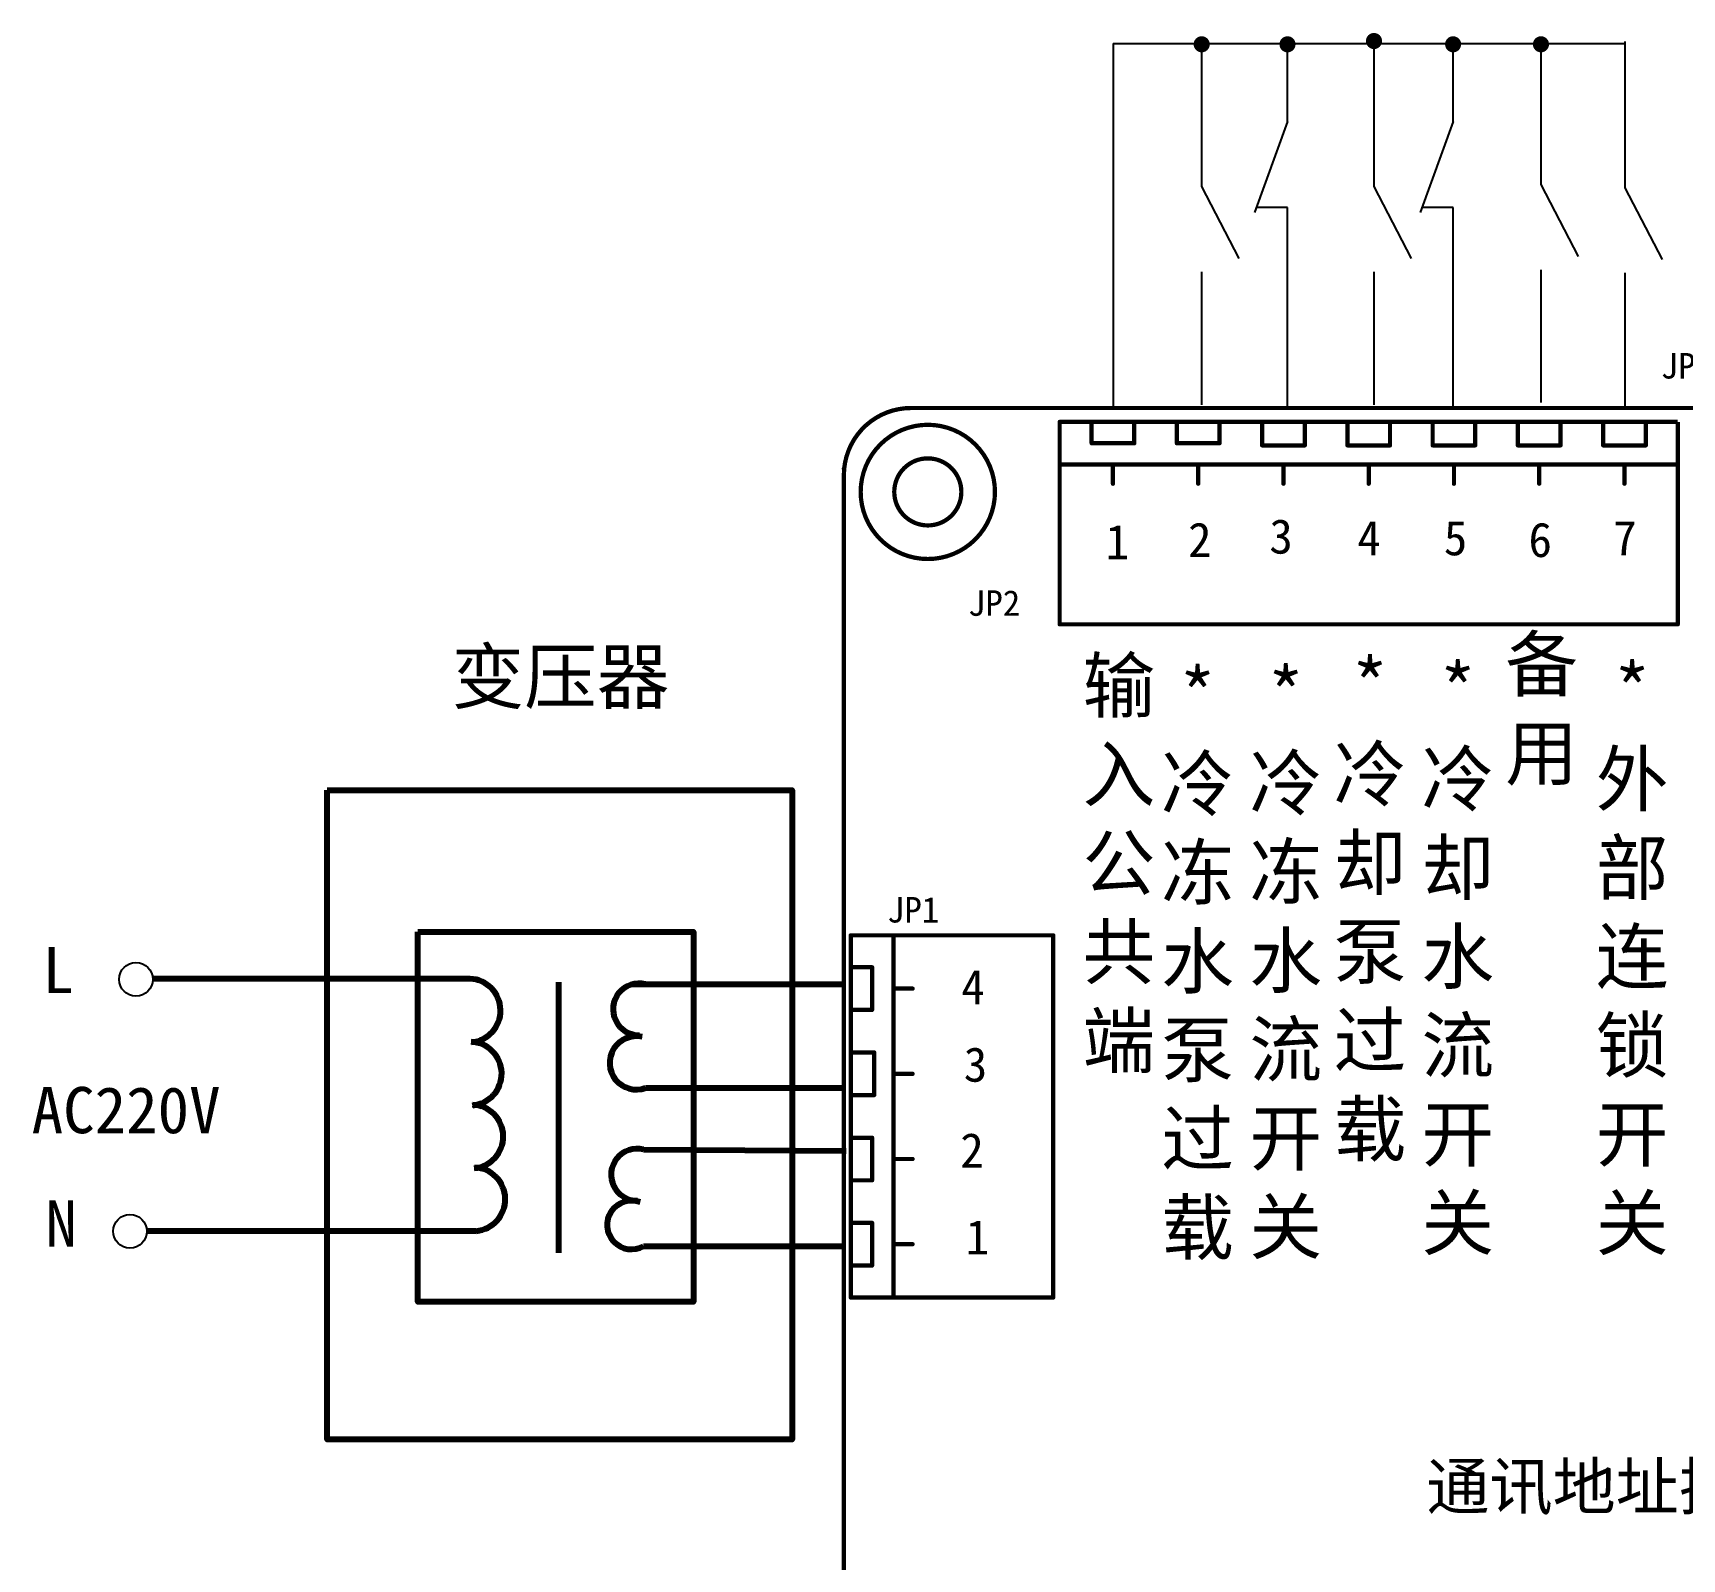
# Model space of a CAD drawing. Extents: x -2.1 to 11.9, y 28.1 to 36.9.
# Drawn here: x -2.066 to 1.802, y 33.184 to 36.766 of the extents above; entities that cross this region are included whole.
import ezdxf

# ---------------------------------------------------------------- set-up
doc = ezdxf.new("R2010")
doc.units = 0
doc.header["$MEASUREMENT"] = 0
doc.layers.get('0').update_dxf_attribs({"linetype": 'CONTINUOUS'})
for name, color, linetype in [('BOTTOMSOLDER', 250, 'CONTINUOUS'), ('instruction', 7, 'CONTINUOUS'), ('KEEPOUTLAYER', 250, 'CONTINUOUS'), ('MECHANICAL1', 251, 'CONTINUOUS'), ('TOPOVERLAY', 250, 'CONTINUOUS')]:
    doc.layers.add(name, color=color, linetype=linetype)

# ---------------------------------------------------------------- blocks, each defined once
blk = doc.blocks.new('常闭2')
at = {"color": 0}
for p, q in [((1.282, 7.788), (1.282, 5.041)), ((1.282, 1.901), (2.485, 5.214)), ((1.282, 5.041), (2.422, 5.041)), ((1.282, 1.901), (1.282, -0.934))]:
    blk.add_line(p, q, dxfattribs=at)

msp = doc.modelspace()

# ---------------------------------------------------------------- hatches: boundary and pattern name
h = msp.add_hatch(color=256)
edge = h.paths.add_edge_path()
edge.add_arc((0.6752, 36.7391), 0.0189, 180, 540)
h = msp.add_hatch(color=256)
edge = h.paths.add_edge_path()
edge.add_arc((0.8765, 36.7391), 0.0189, 180, 540)
h = msp.add_hatch(color=256)
edge = h.paths.add_edge_path()
edge.add_arc((1.0794, 36.7468), 0.0189, 180, 540)
h = msp.add_hatch(color=256)
edge = h.paths.add_edge_path()
edge.add_arc((1.265, 36.7391), 0.0189, 180, 540)
h = msp.add_hatch(color=256)
edge = h.paths.add_edge_path()
edge.add_arc((1.4711, 36.7391), 0.0189, 180, 540)

# ---------------------------------------------------------------- linework, layer by layer
at = {"layer": 'BOTTOMSOLDER', "color": 0, "linetype": 'Continuous'}
for p, q in [((1.471, 36.7533), (1.471, 36.4099)), ((0.4677, 36.7407), (0.4677, 35.8854)), ((0.4677, 36.7407), (1.6679, 36.7407)), ((0.675, 36.7484), (0.675, 36.405)), ((1.0793, 36.7484), (1.0793, 36.405)), ((1.6679, 36.7456), (1.6679, 36.4022)), ((0.675, 36.405), (0.675, 36.405)), ((0.675, 36.405), (0.7625, 36.2364)), ((1.0793, 36.405), (1.1667, 36.2364)), ((1.0793, 36.405), (1.0793, 36.405)), ((1.471, 36.4099), (1.5584, 36.2414)), ((1.471, 36.4099), (1.471, 36.4099)), ((1.6679, 36.4022), (1.7554, 36.2337)), ((0.7625, 36.2364), (0.7625, 36.2364)), ((1.1667, 36.2364), (1.1667, 36.2364)), ((1.471, 36.2101), (1.471, 35.898)), ((1.5584, 36.2414), (1.5584, 36.2414)), ((0.675, 36.2052), (0.675, 35.893)), ((1.0793, 36.2052), (1.0793, 35.893)), ((1.6679, 36.2024), (1.6679, 35.8903))]:
    msp.add_line(p, q, dxfattribs=at)
at = {"layer": 'BOTTOMSOLDER', "color": 0, "linetype": 'Continuous', "lineweight": 80}
for p, q in [((-1.784, 34.5457), (-1.784, 34.5457)), ((-1.0413, 34.5457), (-1.784, 34.5457)), ((-0.834, 34.5379), (-0.834, 33.9023)), ((-0.66, 34.5329), (-0.1642, 34.5329)), ((-0.6296, 34.2897), (-0.1642, 34.2897)), ((-0.6342, 34.1447), (-0.159, 34.1419)), ((-1.0271, 33.9537), (-1.7999, 33.9537)), ((-0.6342, 33.9183), (-0.167, 33.9183))]:
    msp.add_line(p, q, dxfattribs=at)
for points in [[(-1.3764, 34.9886), (-0.2856, 34.9886), (-0.2856, 33.4644), (-1.3764, 33.4644)], [(-1.1638, 34.6561), (-0.5167, 34.6561), (-0.5167, 33.7877), (-1.1638, 33.7877)]]:
    msp.add_lwpolyline(points, close=True, dxfattribs=at)
at = {"layer": 'BOTTOMSOLDER', "color": 0, "linetype": 'Continuous'}
for centre in [(-1.8249, 34.5444), (-1.8389, 33.9531)]:
    msp.add_circle(centre, 0.0395, dxfattribs=at)
at = {"layer": 'BOTTOMSOLDER', "color": 0, "linetype": 'Continuous', "lineweight": 80}
for centre, radius, start, end in [((-1.0443, 34.4711), 0.0747, 274.7493, 87.719), ((-0.6448, 34.4741), 0.0608, 75.508, 271.1748), ((-1.0416, 34.323), 0.0747, 274.7493, 87.719), ((-0.6512, 34.3483), 0.0625, 77.2834, 290.2157), ((-1.038, 34.1753), 0.0747, 274.7493, 87.719), ((-0.6494, 34.0858), 0.0608, 75.508, 271.1748), ((-1.0333, 34.0281), 0.0747, 274.7493, 87.719), ((-0.6625, 33.9678), 0.057, 69.0435, 299.6845)]:
    msp.add_arc(centre, radius, start, end, dxfattribs=at)
at = {"layer": 'instruction', "color": 0}
for p, q in [((0.8764, 35.8854), (0.8764, 36.1787)), ((1.2649, 35.8854), (1.2649, 36.1787))]:
    msp.add_line(p, q, dxfattribs=at)
at = {"layer": 'KEEPOUTLAYER', "color": 0, "const_width": 0.01}
msp.add_lwpolyline([(-0.1642, 35.7279, -0.414214), (-0.0067, 35.8854)], format="xyb", dxfattribs=at)
for points in [[(-0.0067, 35.8854), (10.9307, 35.8854)], [(-0.1642, 31.1216), (-0.1642, 35.7279)]]:
    msp.add_lwpolyline(points, dxfattribs=at)
at = {"layer": 'KEEPOUTLAYER', "color": 0}
for points, const_width in [([(0.1902, 35.6885, 1), (-0.1248, 35.6885, 1)], 0.01), ([(-0.1667, 35.7279, 1), (-0.1617, 35.7279, 1)], 0.005), ([(-0.1667, 35.7279, 1), (-0.1617, 35.7279, 1)], 0.005), ([(-0.1273, 35.6885, 1), (-0.1223, 35.6885, 1)], 0.005), ([(0.1877, 35.6885, 1), (0.1927, 35.6885, 1)], 0.005)]:
    msp.add_lwpolyline(points, format="xyb", close=True, dxfattribs=dict(at, const_width=const_width))
at = {"layer": 'MECHANICAL1', "color": 0}
for points, const_width in [([(0.1114, 35.6885, 1), (-0.046, 35.6885, 1)], 0.01), ([(-0.0485, 35.6885, 1), (-0.0435, 35.6885, 1)], 0.005), ([(0.1089, 35.6885, 1), (0.1139, 35.6885, 1)], 0.005)]:
    msp.add_lwpolyline(points, format="xyb", close=True, dxfattribs=dict(at, const_width=const_width))
at = {"layer": 'TOPOVERLAY', "color": 0, "const_width": 0.005}
for points in [[(0.3395, 35.8527, 1), (0.3445, 35.8527, 1)], [(0.3395, 35.8527, 1), (0.3445, 35.8527, 1)], [(0.4145, 35.8527, 1), (0.4195, 35.8527, 1)], [(0.5145, 35.8527, 1), (0.5195, 35.8527, 1)], [(0.8145, 35.8477, 1), (0.8195, 35.8477, 1)], [(0.9145, 35.8477, 1), (0.9195, 35.8477, 1)], [(1.0145, 35.8477, 1), (1.0195, 35.8477, 1)], [(1.1145, 35.8477, 1), (1.1195, 35.8477, 1)], [(1.2145, 35.8477, 1), (1.2195, 35.8477, 1)], [(1.3145, 35.8477, 1), (1.3195, 35.8477, 1)], [(1.4145, 35.8477, 1), (1.4195, 35.8477, 1)], [(1.5145, 35.8477, 1), (1.5195, 35.8477, 1)], [(1.6145, 35.8477, 1), (1.6195, 35.8477, 1)], [(1.7145, 35.8477, 1), (1.7195, 35.8477, 1)], [(0.4145, 35.8027, 1), (0.4195, 35.8027, 1)], [(0.4145, 35.8027, 1), (0.4195, 35.8027, 1)], [(0.5145, 35.8027, 1), (0.5195, 35.8027, 1)], [(0.5145, 35.8027, 1), (0.5195, 35.8027, 1)], [(0.6145, 35.8027, 1), (0.6195, 35.8027, 1)], [(0.6145, 35.8027, 1), (0.6195, 35.8027, 1)], [(0.7145, 35.8027, 1), (0.7195, 35.8027, 1)], [(0.7145, 35.8027, 1), (0.7195, 35.8027, 1)], [(0.8145, 35.7977, 1), (0.8195, 35.7977, 1)], [(0.8145, 35.7977, 1), (0.8195, 35.7977, 1)], [(0.9145, 35.7977, 1), (0.9195, 35.7977, 1)], [(0.9145, 35.7977, 1), (0.9195, 35.7977, 1)], [(1.0145, 35.7977, 1), (1.0195, 35.7977, 1)], [(1.0145, 35.7977, 1), (1.0195, 35.7977, 1)], [(1.1145, 35.7977, 1), (1.1195, 35.7977, 1)], [(1.1145, 35.7977, 1), (1.1195, 35.7977, 1)], [(1.2145, 35.7977, 1), (1.2195, 35.7977, 1)], [(1.2145, 35.7977, 1), (1.2195, 35.7977, 1)], [(1.3145, 35.7977, 1), (1.3195, 35.7977, 1)], [(1.3145, 35.7977, 1), (1.3195, 35.7977, 1)], [(1.4145, 35.7977, 1), (1.4195, 35.7977, 1)], [(1.4145, 35.7977, 1), (1.4195, 35.7977, 1)], [(1.5145, 35.7977, 1), (1.5195, 35.7977, 1)], [(1.5145, 35.7977, 1), (1.5195, 35.7977, 1)], [(1.6145, 35.7977, 1), (1.6195, 35.7977, 1)], [(1.6145, 35.7977, 1), (1.6195, 35.7977, 1)], [(1.7145, 35.7977, 1), (1.7195, 35.7977, 1)], [(1.7145, 35.7977, 1), (1.7195, 35.7977, 1)], [(-0.1667, 35.7429, 1), (-0.1617, 35.7429, 1)], [(0.3395, 35.7527, 1), (0.3445, 35.7527, 1)], [(0.4645, 35.7527, 1), (0.4695, 35.7527, 1)], [(0.6645, 35.7527, 1), (0.6695, 35.7527, 1)], [(0.8645, 35.7527, 1), (0.8695, 35.7527, 1)], [(1.0645, 35.7527, 1), (1.0695, 35.7527, 1)], [(1.1395, 35.7527, 1), (1.1445, 35.7527, 1)], [(1.1895, 35.7527, 1), (1.1945, 35.7527, 1)], [(1.2645, 35.7527, 1), (1.2695, 35.7527, 1)], [(1.4645, 35.7527, 1), (1.4695, 35.7527, 1)], [(1.6645, 35.7527, 1), (1.6695, 35.7527, 1)], [(1.7895, 35.7527, 1), (1.7945, 35.7527, 1)], [(0.4645, 35.7077, 1), (0.4695, 35.7077, 1)], [(0.6645, 35.7077, 1), (0.6695, 35.7077, 1)], [(0.8645, 35.7077, 1), (0.8695, 35.7077, 1)], [(1.0645, 35.7077, 1), (1.0695, 35.7077, 1)], [(1.2645, 35.7077, 1), (1.2695, 35.7077, 1)], [(1.4645, 35.7077, 1), (1.4695, 35.7077, 1)], [(1.6645, 35.7077, 1), (1.6695, 35.7077, 1)], [(0.3395, 35.3777, 1), (0.3445, 35.3777, 1)], [(0.3395, 35.3777, 1), (0.3445, 35.3777, 1)], [(1.7895, 35.3777, 1), (1.7945, 35.3777, 1)], [(1.7895, 35.3777, 1), (1.7945, 35.3777, 1)], [(-0.1505, 34.6477, 1), (-0.1455, 34.6477, 1)], [(-0.1505, 34.6477, 1), (-0.1455, 34.6477, 1)], [(-0.0505, 34.6477, 1), (-0.0455, 34.6477, 1)], [(0.3245, 34.6477, 1), (0.3295, 34.6477, 1)], [(0.3245, 34.6477, 1), (0.3295, 34.6477, 1)], [(-0.1505, 34.5727, 1), (-0.1455, 34.5727, 1)], [(-0.1005, 34.5727, 1), (-0.0955, 34.5727, 1)], [(-0.1005, 34.5727, 1), (-0.0955, 34.5727, 1)], [(-0.0505, 34.5227, 1), (-0.0455, 34.5227, 1)], [(-0.0055, 34.5227, 1), (-0.0005, 34.5227, 1)], [(-0.1505, 34.4727, 1), (-0.1455, 34.4727, 1)], [(-0.1005, 34.4727, 1), (-0.0955, 34.4727, 1)], [(-0.1005, 34.4727, 1), (-0.0955, 34.4727, 1)], [(-0.1455, 34.3727, 1), (-0.1405, 34.3727, 1)], [(-0.0955, 34.3727, 1), (-0.0905, 34.3727, 1)], [(-0.0955, 34.3727, 1), (-0.0905, 34.3727, 1)], [(-0.0505, 34.3227, 1), (-0.0455, 34.3227, 1)], [(-0.0055, 34.3227, 1), (-0.0005, 34.3227, 1)], [(-0.1455, 34.2727, 1), (-0.1405, 34.2727, 1)], [(-0.0955, 34.2727, 1), (-0.0905, 34.2727, 1)], [(-0.0955, 34.2727, 1), (-0.0905, 34.2727, 1)], [(-0.1505, 34.1727, 1), (-0.1455, 34.1727, 1)], [(-0.1005, 34.1727, 1), (-0.0955, 34.1727, 1)], [(-0.1005, 34.1727, 1), (-0.0955, 34.1727, 1)], [(-0.0505, 34.1227, 1), (-0.0455, 34.1227, 1)], [(-0.0055, 34.1227, 1), (-0.0005, 34.1227, 1)], [(-0.1505, 34.0727, 1), (-0.1455, 34.0727, 1)], [(-0.1005, 34.0727, 1), (-0.0955, 34.0727, 1)], [(-0.1005, 34.0727, 1), (-0.0955, 34.0727, 1)], [(-0.1505, 33.9727, 1), (-0.1455, 33.9727, 1)], [(-0.1005, 33.9727, 1), (-0.0955, 33.9727, 1)], [(-0.1005, 33.9727, 1), (-0.0955, 33.9727, 1)], [(-0.0505, 33.9227, 1), (-0.0455, 33.9227, 1)], [(-0.0055, 33.9227, 1), (-0.0005, 33.9227, 1)], [(-0.1505, 33.8727, 1), (-0.1455, 33.8727, 1)], [(-0.1005, 33.8727, 1), (-0.0955, 33.8727, 1)], [(-0.1005, 33.8727, 1), (-0.0955, 33.8727, 1)], [(-0.1505, 33.7977, 1), (-0.1455, 33.7977, 1)], [(-0.1505, 33.7977, 1), (-0.1455, 33.7977, 1)], [(-0.0505, 33.7977, 1), (-0.0455, 33.7977, 1)], [(0.3245, 33.7977, 1), (0.3295, 33.7977, 1)], [(0.3245, 33.7977, 1), (0.3295, 33.7977, 1)]]:
    msp.add_lwpolyline(points, format="xyb", close=True, dxfattribs=at)
at = {"layer": 'TOPOVERLAY', "color": 0, "const_width": 0.01}
for points in [[(0.342, 35.8527), (1.792, 35.8527)], [(0.342, 35.3777), (0.342, 35.8527)], [(0.417, 35.8027), (0.417, 35.8527)], [(0.517, 35.8027), (0.517, 35.8527)], [(0.617, 35.8027), (0.617, 35.8527)], [(0.717, 35.8027), (0.717, 35.8527)], [(0.817, 35.7977), (0.817, 35.8477)], [(0.917, 35.7977), (0.917, 35.8477)], [(1.017, 35.7977), (1.017, 35.8477)], [(1.117, 35.7977), (1.117, 35.8477)], [(1.217, 35.7977), (1.217, 35.8477)], [(1.317, 35.7977), (1.317, 35.8477)], [(1.417, 35.7977), (1.417, 35.8477)], [(1.517, 35.7977), (1.517, 35.8477)], [(1.617, 35.7977), (1.617, 35.8477)], [(1.717, 35.7977), (1.717, 35.8477)], [(1.792, 35.3777), (1.792, 35.8527)], [(0.417, 35.8027), (0.517, 35.8027)], [(0.617, 35.8027), (0.717, 35.8027)], [(0.817, 35.7977), (0.917, 35.7977)], [(1.017, 35.7977), (1.117, 35.7977)], [(1.217, 35.7977), (1.317, 35.7977)], [(1.417, 35.7977), (1.517, 35.7977)], [(1.617, 35.7977), (1.717, 35.7977)], [(0.342, 35.7527), (1.192, 35.7527)], [(0.467, 35.7077), (0.467, 35.7527)], [(0.667, 35.7077), (0.667, 35.7527)], [(0.867, 35.7077), (0.867, 35.7527)], [(1.067, 35.7077), (1.067, 35.7527)], [(1.142, 35.7527), (1.792, 35.7527)], [(1.267, 35.7077), (1.267, 35.7527)], [(1.467, 35.7077), (1.467, 35.7527)], [(1.667, 35.7077), (1.667, 35.7527)], [(0.342, 35.3777), (1.792, 35.3777)], [(-0.148, 33.7977), (-0.148, 34.6477)], [(-0.148, 34.6477), (0.327, 34.6477)], [(-0.048, 33.7977), (-0.048, 34.6477)], [(0.327, 33.7977), (0.327, 34.6477)], [(-0.148, 34.5727), (-0.098, 34.5727)], [(-0.098, 34.4727), (-0.098, 34.5727)], [(-0.048, 34.5227), (-0.003, 34.5227)], [(-0.148, 34.4727), (-0.098, 34.4727)], [(-0.143, 34.3727), (-0.093, 34.3727)], [(-0.093, 34.2727), (-0.093, 34.3727)], [(-0.048, 34.3227), (-0.003, 34.3227)], [(-0.143, 34.2727), (-0.093, 34.2727)], [(-0.148, 34.1727), (-0.098, 34.1727)], [(-0.098, 34.0727), (-0.098, 34.1727)], [(-0.048, 34.1227), (-0.003, 34.1227)], [(-0.148, 34.0727), (-0.098, 34.0727)], [(-0.148, 33.9727), (-0.098, 33.9727)], [(-0.098, 33.8727), (-0.098, 33.9727)], [(-0.048, 33.9227), (-0.003, 33.9227)], [(-0.148, 33.8727), (-0.098, 33.8727)], [(-0.148, 33.7977), (0.327, 33.7977)]]:
    msp.add_lwpolyline(points, dxfattribs=at)

# ---------------------------------------------------------------- block references
at = {"color": 0, "xscale": 0.0644779979224186, "yscale": 0.06447799792241682, "zscale": 0.06447799792241861, "rotation": 180}
for p in [(0.959, 36.6808), (1.3476, 36.6808)]:
    msp.add_blockref('常闭2', p, dxfattribs=at)

# ---------------------------------------------------------------- texts
at = {"layer": 'BOTTOMSOLDER', "color": 0, "linetype": 'Continuous'}
for s, insert, char_height, width, attachment_point in [('{\\fSimSun|b0|i0|c134|p54;备用}', (1.4726, 35.3468), 0.125, 0.036797, 2), ('{\\fSimSun|b0|i0|c134|p54;变压器}', (-1.0847, 35.3177), 0.125, 0.811667, 1), ('{\\fSimSun|b0|i0|c134|p54;输入公共端}', (0.4809, 34.8106), 0.125, 0.036797, 5), ('{\\fSimSun|b0|i0|c134|p54;*冷冻\\P水泵过载}', (0.6655, 34.5801), 0.125, 0.036797, 5), ('{\\fSimSun|b0|i0|c134|p54;*\\P冷冻\\P水流开关}', (0.8725, 34.582), 0.125, 0.036797, 5), ('{\\fSimSun|b0|i0|c134|p54;*\\P冷却泵过载}', (1.0699, 34.7068), 0.125, 0.036797, 5), ('{\\fSimSun|b0|i0|c134|p54;*\\P冷却水流开关}', (1.276, 34.5914), 0.125, 0.036797, 5), ('{\\fSimSun|b0|i0|c134|p54;*外部连锁开关}', (1.685, 34.5913), 0.125, 0.036797, 5), ('L', (-2.0439, 34.6206), 0.1086, 0.036797, 1), ('AC220V', (-2.0695, 34.2918), 0.10857, 0.036797, 1), ('N', (-2.0371, 34.0258), 0.1086, 0.036797, 1), ('{\\fSimSun|b0|i0|c134|p54;通讯地址拨码}', (1.2022, 33.4086), 0.108573, 1.019296, 1)]:
    msp.add_mtext(s, dxfattribs=dict(at, insert=insert, char_height=char_height, width=width, attachment_point=attachment_point))
at = {"layer": 'TOPOVERLAY', "color": 0}
for s, height, p in [('JP3', 0.06, (1.7521, 35.9545)), ('1 ', 0.081, (0.4499, 35.5306)), ('2', 0.081, (0.6432, 35.5357)), ('3', 0.081, (0.8339, 35.5436)), ('4', 0.081, (1.0405, 35.5397)), ('5', 0.081, (1.2432, 35.5397)), ('6', 0.081, (1.4418, 35.5357)), ('7', 0.081, (1.6405, 35.5397)), ('4', 0.081, (0.1113, 34.4857)), ('3', 0.081, (0.1171, 34.3041)), ('2', 0.081, (0.1089, 34.1026)), ('1', 0.081, (0.1216, 33.8986))]:
    msp.add_text(s, height=height, dxfattribs=at).set_placement(p)
for s, p in [('JP2', (0.127, 35.3977)), ('JP1', (-0.063, 34.6777))]:
    msp.add_text(s, height=0.06, rotation=360, dxfattribs=at).set_placement(p)

doc.saveas('drawing.dxf')
